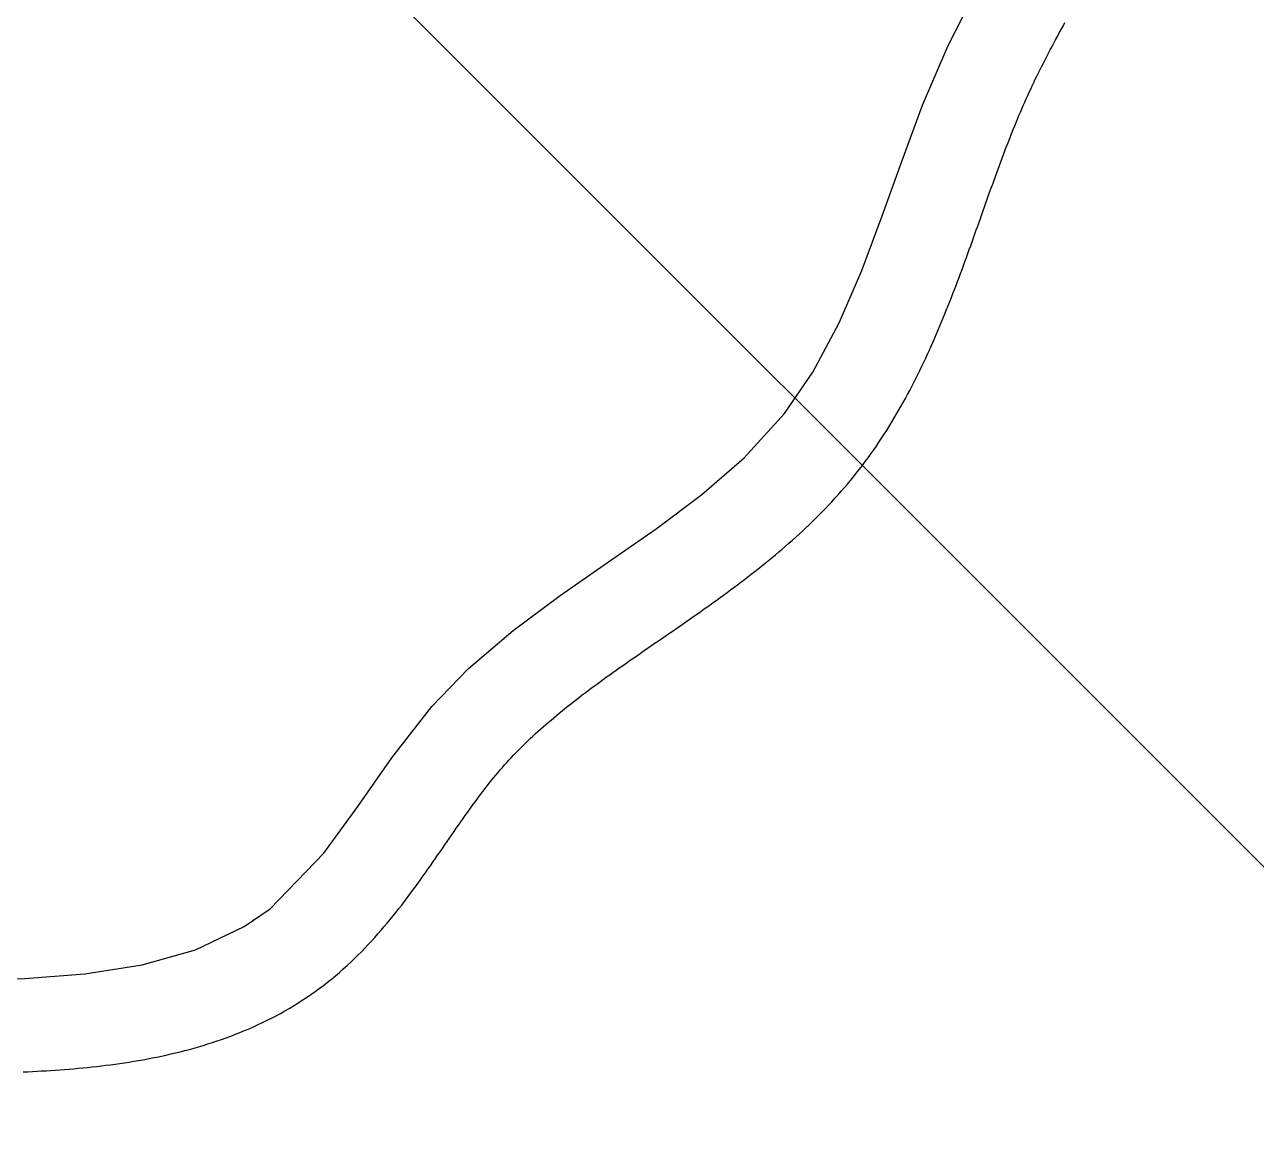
# Model space of a CAD drawing. Header units: millimetres. Extents: x -600 to 1200, y -204 to 1404.
# Drawn here: x 247.5 to 542.3, y 594.3 to 857.6 of the extents above; entities that cross this region are included whole.
import ezdxf

# ---------------------------------------------------------------- set-up
doc = ezdxf.new("R2010")
doc.units = ezdxf.units.MM
doc.layers.get('0').update_dxf_attribs({"linetype": 'CONTINUOUS'})
doc.layers.add('EASEMENT', color=7, linetype='CONTINUOUS')
doc.layers.add('POND', color=7, linetype='CONTINUOUS')

msp = doc.modelspace()

# ---------------------------------------------------------------- linework, layer by layer
at = {"color": 7, "linetype": 'CONTINUOUS'}
msp.add_lwpolyline([(0, 1200), (1200, 0)], dxfattribs=at)
msp.add_lwpolyline([(0, 1200), (1200, 0)], dxfattribs=at)
at = {"layer": 'EASEMENT', "color": 7, "linetype": 'CONTINUOUS'}
msp.add_lwpolyline([(247.12, 606.86), (248.21, 606.91), (249.3, 606.96), (250.4, 607.02), (251.49, 607.08), (252.59, 607.14), (253.68, 607.21), (254.78, 607.28), (255.88, 607.36), (256.98, 607.44), (258.08, 607.53), (259.18, 607.62), (260.28, 607.72), (261.39, 607.82), (262.49, 607.93), (263.6, 608.05), (264.7, 608.17), (265.81, 608.3), (266.92, 608.44), (268.03, 608.58), (269.13, 608.73), (270.24, 608.88), (271.35, 609.05), (272.46, 609.22), (273.57, 609.4), (274.68, 609.59), (275.79, 609.78), (276.9, 609.99), (278.01, 610.2), (279.12, 610.42), (280.23, 610.66), (281.34, 610.9), (282.45, 611.15), (283.56, 611.41), (284.67, 611.68), (285.78, 611.97), (286.89, 612.26), (287.99, 612.57), (289.1, 612.88), (290.2, 613.21), (291.31, 613.55), (292.41, 613.91), (293.51, 614.27), (294.61, 614.65), (295.71, 615.04), (296.8, 615.45), (297.9, 615.87), (298.99, 616.3), (300.08, 616.75), (301.17, 617.21), (302.25, 617.69), (303.33, 618.18), (304.41, 618.69), (305.48, 619.21), (306.55, 619.75), (307.62, 620.31), (308.68, 620.88), (309.73, 621.47), (310.78, 622.08), (311.83, 622.7), (312.87, 623.34), (313.9, 624), (314.92, 624.67), (315.94, 625.37), (316.96, 626.08), (317.96, 626.81), (318.96, 627.56), (319.94, 628.32), (320.92, 629.1), (321.87, 629.9), (322.81, 630.7), (323.73, 631.51), (324.63, 632.32), (325.51, 633.15), (326.38, 633.98), (327.23, 634.81), (328.07, 635.65), (328.88, 636.5), (329.69, 637.35), (330.48, 638.2), (331.26, 639.06), (332.02, 639.91), (332.77, 640.77), (333.51, 641.64), (334.23, 642.5), (334.95, 643.36), (335.65, 644.23), (336.34, 645.09), (337.02, 645.96), (337.7, 646.82), (338.36, 647.69), (339.01, 648.55), (339.66, 649.42), (340.3, 650.28), (340.93, 651.13), (341.55, 651.99), (342.17, 652.85), (342.78, 653.7), (343.38, 654.55), (343.97, 655.39), (344.57, 656.23), (345.15, 657.07), (345.73, 657.91), (346.31, 658.74), (346.88, 659.56), (347.44, 660.38), (348.01, 661.2), (348.57, 662.01), (349.12, 662.81), (349.67, 663.61), (350.22, 664.4), (350.77, 665.19), (351.31, 665.97), (351.85, 666.74), (352.39, 667.51), (352.92, 668.26), (353.46, 669.01), (353.99, 669.76), (354.52, 670.49), (355.05, 671.22), (355.57, 671.93), (356.1, 672.64), (356.62, 673.34), (357.15, 674.03), (357.67, 674.71), (358.19, 675.38), (358.71, 676.04), (359.22, 676.68), (359.74, 677.32), (360.26, 677.95), (360.77, 678.57), (361.29, 679.17), (361.8, 679.77), (362.32, 680.36), (362.85, 680.94), (363.38, 681.52), (363.92, 682.1), (364.46, 682.68), (365.02, 683.26), (365.58, 683.83), (366.14, 684.4), (366.72, 684.97), (367.3, 685.54), (367.88, 686.1), (368.48, 686.67), (369.08, 687.23), (369.68, 687.79), (370.3, 688.35), (370.92, 688.91), (371.54, 689.46), (372.17, 690.02), (372.81, 690.57), (373.46, 691.12), (374.11, 691.67), (374.76, 692.22), (375.43, 692.77), (376.09, 693.31), (376.77, 693.86), (377.45, 694.4), (378.13, 694.95), (378.82, 695.49), (379.52, 696.03), (380.22, 696.57), (380.93, 697.12), (381.64, 697.66), (382.36, 698.2), (383.08, 698.74), (383.81, 699.27), (384.54, 699.81), (385.27, 700.35), (386.01, 700.89), (386.76, 701.43), (387.51, 701.97), (388.26, 702.51), (389.02, 703.05), (389.78, 703.59), (390.55, 704.13), (391.31, 704.67), (392.09, 705.21), (392.86, 705.75), (393.64, 706.29), (394.43, 706.84), (395.21, 707.38), (396, 707.93), (396.79, 708.48), (397.59, 709.02), (398.39, 709.57), (399.19, 710.12), (399.99, 710.68), (400.8, 711.23), (401.6, 711.79), (402.41, 712.35), (403.23, 712.91), (404.04, 713.47), (404.86, 714.03), (405.67, 714.6), (406.49, 715.17), (407.31, 715.74), (408.14, 716.32), (408.96, 716.9), (409.78, 717.48), (410.61, 718.07), (411.43, 718.65), (412.26, 719.25), (413.09, 719.84), (413.92, 720.44), (414.75, 721.04), (415.58, 721.65), (416.41, 722.26), (417.23, 722.88), (418.06, 723.5), (418.89, 724.12), (419.72, 724.75), (420.55, 725.39), (421.38, 726.03), (422.2, 726.68), (423.03, 727.33), (423.85, 727.98), (424.68, 728.65), (425.5, 729.32), (426.32, 729.99), (427.14, 730.67), (427.96, 731.36), (428.77, 732.06), (429.58, 732.76), (430.4, 733.47), (431.2, 734.18), (432.01, 734.91), (432.81, 735.64), (433.61, 736.37), (434.41, 737.12), (435.21, 737.88), (436, 738.64), (436.78, 739.41), (437.56, 740.19), (438.34, 740.98), (439.12, 741.78), (439.89, 742.58), (440.65, 743.4), (441.41, 744.23), (442.17, 745.06), (442.92, 745.91), (443.66, 746.76), (444.4, 747.63), (445.13, 748.5), (445.85, 749.39), (446.57, 750.28), (447.28, 751.19), (447.98, 752.1), (448.67, 753.02), (449.35, 753.94), (450.01, 754.86), (450.67, 755.79), (451.31, 756.72), (451.94, 757.65), (452.56, 758.59), (453.18, 759.53), (453.78, 760.47), (454.37, 761.42), (454.95, 762.37), (455.53, 763.32), (456.09, 764.27), (456.64, 765.23), (457.19, 766.18), (457.73, 767.14), (458.26, 768.1), (458.78, 769.06), (459.29, 770.02), (459.79, 770.99), (460.29, 771.95), (460.78, 772.92), (461.26, 773.89), (461.73, 774.85), (462.2, 775.82), (462.66, 776.79), (463.12, 777.76), (463.57, 778.73), (464.01, 779.7), (464.44, 780.67), (464.87, 781.64), (465.3, 782.61), (465.72, 783.58), (466.13, 784.55), (466.54, 785.52), (466.94, 786.48), (467.34, 787.45), (467.74, 788.42), (468.13, 789.39), (468.51, 790.35), (468.89, 791.32), (469.27, 792.28), (469.64, 793.25), (470.02, 794.21), (470.38, 795.17), (470.75, 796.13), (471.11, 797.09), (471.46, 798.04), (471.82, 799), (472.17, 799.95), (472.52, 800.91), (472.86, 801.86), (473.21, 802.81), (473.55, 803.75), (473.89, 804.7), (474.23, 805.64), (474.56, 806.58), (474.9, 807.52), (475.23, 808.46), (475.56, 809.39), (475.89, 810.32), (476.22, 811.25), (476.55, 812.17), (476.88, 813.1), (477.21, 814.02), (477.53, 814.93), (477.86, 815.85), (478.18, 816.76), (478.51, 817.67), (478.83, 818.57), (479.16, 819.47), (479.48, 820.37), (479.81, 821.27), (480.13, 822.16), (480.46, 823.05), (480.78, 823.93), (481.11, 824.81), (481.44, 825.68), (481.77, 826.55), (482.09, 827.42), (482.42, 828.29), (482.75, 829.14), (483.09, 830), (483.42, 830.85), (483.75, 831.69), (484.09, 832.53), (484.43, 833.37), (484.76, 834.2), (485.1, 835.03), (485.45, 835.85), (485.79, 836.66), (486.14, 837.47), (486.48, 838.28), (486.83, 839.08), (487.18, 839.87), (487.54, 840.66), (487.89, 841.45), (488.25, 842.22), (488.61, 843), (488.98, 843.77), (489.35, 844.54), (489.72, 845.31), (490.11, 846.09), (490.49, 846.87), (490.89, 847.65), (491.29, 848.43), (491.69, 849.22), (492.1, 850.01), (492.52, 850.81), (492.94, 851.6), (493.36, 852.4), (493.79, 853.21), (494.22, 854.01), (494.66, 854.83), (495.1, 855.64), (495.54, 856.46), (495.99, 857.28), (496.44, 858.11)], dxfattribs=at)
at = {"layer": 'POND', "color": 7}
msp.add_lwpolyline([(232.79, 628.82), (247.5, 629.23), (261.84, 630.32), (275.56, 632.49), (288.37, 636.13), (300.01, 641.64), (306.22, 645.94), (319.07, 659.26), (327.24, 670.42), (335.32, 682.04), (344.93, 694.39), (353.7, 703.42), (364.37, 712.53), (375.65, 720.94), (387.17, 728.96), (398.57, 736.91), (409.52, 745.11), (419.65, 753.89), (429.34, 764.49), (436.13, 774.39), (442.42, 786.22), (447.84, 798.79), (452.73, 811.84), (457.46, 825.11), (462.37, 838.34), (468.48, 852.65), (474.07, 863.69)], dxfattribs=at)

doc.saveas('drawing.dxf')
